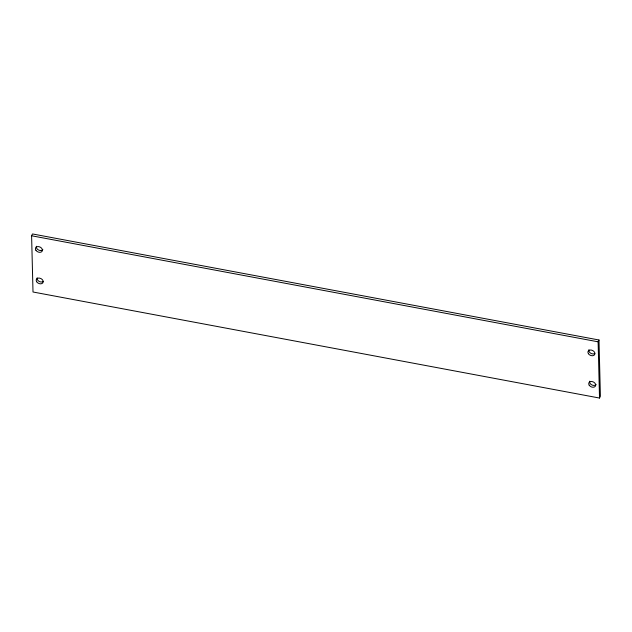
<?xml version="1.0" encoding="UTF-8"?>
<svg xmlns="http://www.w3.org/2000/svg" width="632" height="632" viewBox="0 0 632 632"><rect width="100%" height="100%" fill="white"/><g stroke="black" fill="none" stroke-linecap="round" stroke-linejoin="round"><path stroke-width="0.95" d="M31.6 235.775L32.477 233.951L598.994 340L600.4 396.225L599.523 398.049L33.006 292L31.6 235.775L598.117 341.817L598.994 340M598.117 341.817L599.523 398.049M596.15 384.517A3.674 2.67 25.8 0 1 591.805 384.888A3.674 2.67 25.8 0 1 589.672 381.183M594.823 353.509A3.674 2.67 25.8 0 1 590.604 353.162A3.674 2.67 25.8 0 1 588.89 349.693M43.11 281.58A3.674 2.67 25.8 0 1 38.892 281.232A3.674 2.67 25.8 0 1 37.177 277.764M42.873 249.608A3.674 2.67 25.8 0 1 38.52 249.988A3.674 2.67 25.8 0 1 36.395 246.275M588.416 353.715A3.674 2.67 25.8 0 0 594.483 354.844A3.674 2.67 25.8 0 0 591.347 350.065A3.674 2.67 25.8 0 0 588.416 353.715M589.198 385.196A3.674 2.67 25.8 0 0 595.273 386.334A3.674 2.67 25.8 0 0 592.129 381.554A3.674 2.67 25.8 0 0 589.198 385.196M35.921 250.296A3.674 2.67 25.8 0 0 41.989 251.433A3.674 2.67 25.8 0 0 38.852 246.646A3.674 2.67 25.8 0 0 35.921 250.296M36.703 281.785A3.674 2.67 25.8 0 0 42.779 282.923A3.674 2.67 25.8 0 0 39.634 278.135A3.674 2.67 25.8 0 0 36.703 281.785"/></g></svg>
